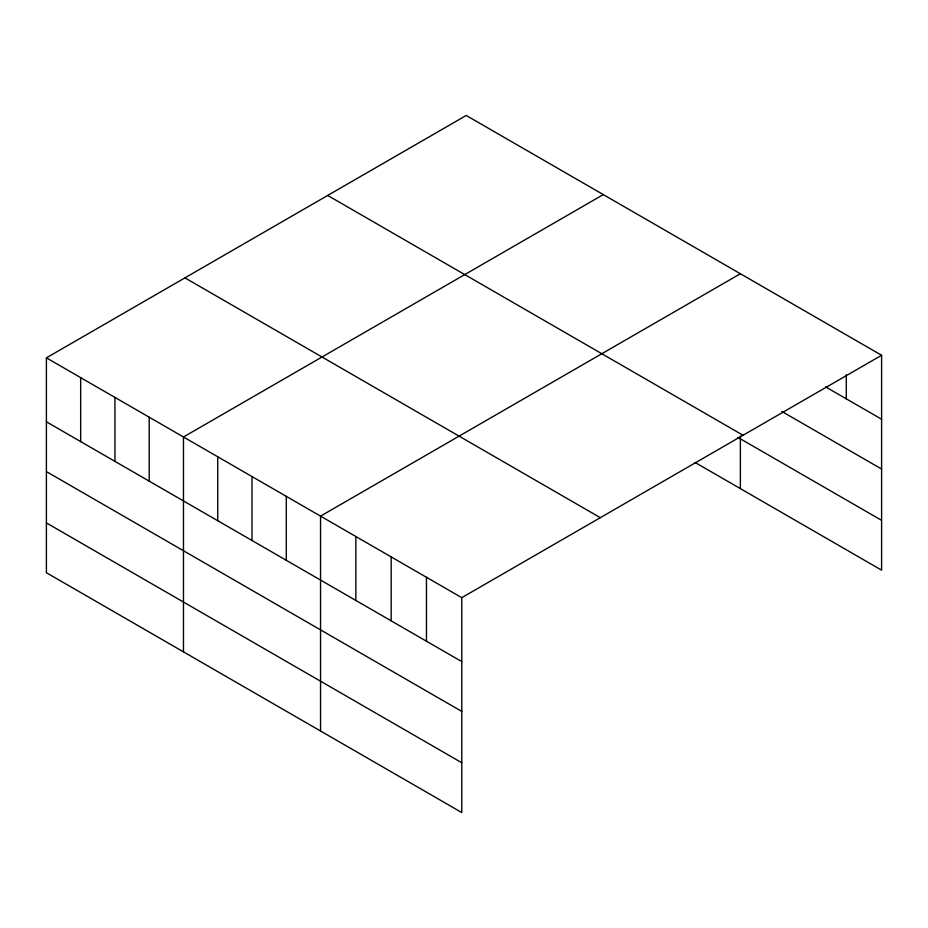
<?xml version="1.0" encoding="UTF-8"?>
<svg xmlns="http://www.w3.org/2000/svg" width="928" height="928" viewBox="0 0 928 928"><rect width="100%" height="100%" fill="white"/><g stroke="black" fill="none" stroke-linecap="round" stroke-linejoin="round"><path stroke-width="1.39" d="M46.4 357.848L461.773 597.667L461.773 812.534L46.4 572.727L46.4 357.848L466.227 115.466L881.6 355.273L881.6 570.152L695.095 462.469M603.304 194.602L183.477 436.984L183.477 651.862M740.37 273.737L320.543 516.13L320.543 730.997M461.773 597.667L881.6 355.273M825.595 386.895L881.6 419.224M781.77 411.394L881.6 469.034M327.688 195.448L743.061 435.267M737.922 437.401L881.6 520.341M184.939 277.866L600.312 517.673M46.4 421.799L461.773 661.606M46.4 471.598L461.773 711.416M46.4 522.916L461.773 762.735M846.29 374.68L846.29 398.843M740.37 435.963L740.37 488.615M426.462 577.274L426.462 641.225M391.164 556.893L391.164 620.844M355.853 536.512L355.853 600.462M286.276 496.341L286.276 560.292M252.01 476.563L252.01 540.502M217.744 456.773L217.744 520.724M149.199 417.206L149.199 481.156M114.933 397.416L114.933 461.367M80.666 377.638L80.666 441.577"/></g></svg>
